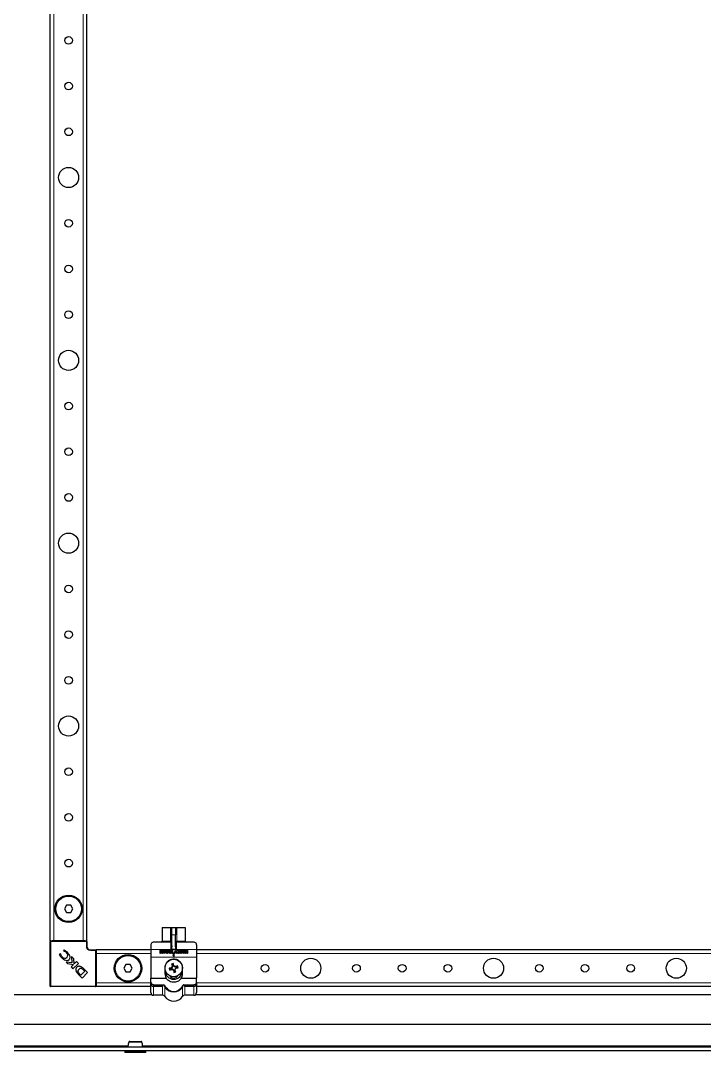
# Model space of a CAD drawing. Header units: millimetres. Extents: x -1564 to 3390, y -1920 to 1219.
# Drawn here: x -381 to -7, y -1100 to -535 of the extents above; entities that cross this region are included whole.
import ezdxf

# ---------------------------------------------------------------- set-up
doc = ezdxf.new("R2010")
doc.units = ezdxf.units.MM

msp = doc.modelspace()

# ---------------------------------------------------------------- linework, layer by layer
at = {"color": 7, "linetype": 'Continuous', "lineweight": 25}
for p, q in [((-364.94, -1038.72), (-364.94, 596.28)), ((-344.94, -1038.72), (-344.94, 596.28)), ((-356.09, -1019.22), (-357.25, -1021.22)), ((-357.25, -1021.22), (-356.09, -1023.22)), ((-353.78, -1019.22), (-356.09, -1019.22)), ((-352.63, -1021.22), (-353.78, -1019.22)), ((-353.78, -1023.22), (-352.63, -1021.22)), ((-356.09, -1023.22), (-353.78, -1023.22)), ((-303.69, -1031.42), (-303.69, -1038.92)), ((-303.69, -1031.42), (-299.16, -1031.42)), ((-299.16, -1031.42), (-298.44, -1031.42)), ((-298.44, -1031.42), (-296.44, -1031.42)), ((-298.44, -1035.42), (-298.44, -1031.42)), ((-296.44, -1031.42), (-296.44, -1035.42)), ((-296.44, -1031.42), (-295.72, -1031.42)), ((-295.72, -1031.42), (-291.19, -1031.42)), ((-291.19, -1031.42), (-291.19, -1038.92)), ((-298.44, -1041.36), (-298.44, -1035.42)), ((-296.44, -1041.35), (-296.44, -1035.42)), ((-364.64, -1038.72), (-364.94, -1038.72)), ((-364.94, -1063.42), (-364.94, -1039.02)), ((-364.64, -1038.72), (-363.99, -1038.72)), ((-362.94, -1038.72), (-363.99, -1038.72)), ((-346.94, -1038.72), (-362.94, -1038.72)), ((-357.31, -1043.72), (-357.82, -1043.97)), ((-345.89, -1038.72), (-346.94, -1038.72)), ((-345.89, -1038.72), (-345.24, -1038.72)), ((-344.94, -1038.72), (-345.24, -1038.72)), ((-344.94, -1039.02), (-344.94, -1041.72)), ((-342.94, -1043.72), (-340.24, -1043.72)), ((-309.94, -1043.72), (-339.94, -1043.72)), ((-339.94, -1043.72), (-339.94, -1044.02)), ((-309.94, -1040.92), (-309.94, -1043.42)), ((-309.94, -1043.42), (-309.94, -1047.67)), ((-298.94, -1039.42), (-308.44, -1039.42)), ((-304.85, -1045.43), (-304.85, -1043.77)), ((-304.85, -1043.77), (-304.09, -1043.77)), ((-303.24, -1043.77), (-302.18, -1043.77)), ((-303.24, -1045.54), (-303.24, -1043.77)), ((-299.98, -1044.96), (-299.98, -1043.88)), ((-299.72, -1043.88), (-299.72, -1044.96)), ((-298.97, -1044.94), (-298.97, -1043.88)), ((-298.71, -1043.88), (-298.71, -1044.94)), ((-298.42, -1045.57), (-298.42, -1043.9)), ((-298.16, -1043.9), (-298.16, -1045.3)), ((-297, -1045.39), (-296.43, -1043.86)), ((-296.1, -1043.88), (-295.51, -1045.39)), ((-286.44, -1039.42), (-295.94, -1039.42)), ((-295.17, -1043.77), (-294.05, -1043.77)), ((-293.58, -1045.43), (-293.58, -1043.9)), ((-293.32, -1043.9), (-293.32, -1045.43)), ((-291.16, -1045.43), (-291.16, -1043.87)), ((-290.89, -1043.83), (-290.08, -1045.06)), ((-290.08, -1045.06), (-290.08, -1043.88)), ((-289.82, -1043.88), (-289.82, -1045.43)), ((-284.94, -1040.92), (-284.94, -1043.42)), ((-284.94, -1043.42), (-284.94, -1047.67)), ((295.06, -1043.72), (-284.94, -1043.72)), ((-359.39, -1045.78), (-360.08, -1046.11)), ((-359.26, -1045.92), (-359.39, -1045.78)), ((-357.82, -1043.97), (-357.71, -1044.08)), ((-353.35, -1047.35), (-353.17, -1050.82)), ((-352.07, -1048.63), (-353.35, -1047.35)), ((-351.89, -1051.29), (-352.07, -1048.63)), ((-339.94, -1044.02), (-339.94, -1044.66)), ((-339.94, -1044.66), (-339.94, -1045.72)), ((-339.94, -1045.72), (-339.94, -1061.72)), ((-309.94, -1047.67), (-309.94, -1059.17)), ((-304.58, -1044.03), (-304.58, -1044.54)), ((-304.09, -1044.03), (-304.58, -1044.03)), ((-304.58, -1044.54), (-303.99, -1044.54)), ((-304.29, -1044.8), (-304.58, -1044.8)), ((-304.58, -1044.8), (-304.58, -1045.43)), ((-303.8, -1045.51), (-304.29, -1044.8)), ((-303.99, -1044.8), (-303.58, -1045.37)), ((-302.18, -1045.54), (-303.24, -1045.54)), ((-302.18, -1044.03), (-302.98, -1044.03)), ((-302.98, -1044.03), (-302.98, -1044.44)), ((-302.98, -1044.44), (-302.23, -1044.44)), ((-302.23, -1044.7), (-302.98, -1044.7)), ((-302.98, -1044.7), (-302.98, -1045.28)), ((-302.98, -1045.28), (-302.18, -1045.28)), ((-300.7, -1044.87), (-300.91, -1044.87)), ((-300.9, -1044.61), (-300.41, -1044.61)), ((-300.41, -1044.61), (-300.41, -1044.91)), ((-297.36, -1045.57), (-298.42, -1045.57)), ((-298.16, -1045.3), (-297.36, -1045.3)), ((-297.94, -1046.77), (-297.44, -1047.27)), ((-297.69, -1046.77), (-297.94, -1046.77)), ((-297.19, -1045.77), (-297.69, -1045.77)), ((-297.69, -1045.77), (-297.69, -1046.77)), ((-297.44, -1047.27), (-296.94, -1046.77)), ((-297.19, -1046.77), (-297.19, -1045.77)), ((-296.94, -1046.77), (-297.19, -1046.77)), ((-296.66, -1045.23), (-296.75, -1045.48)), ((-295.85, -1045.23), (-296.66, -1045.23)), ((-296.26, -1044.1), (-296.57, -1044.97)), ((-296.57, -1044.97), (-295.94, -1044.97)), ((-295.94, -1044.97), (-296.26, -1044.1)), ((-295.76, -1045.47), (-295.85, -1045.23)), ((-294.75, -1044.03), (-295.17, -1044.03)), ((-294.75, -1045.5), (-294.75, -1044.03)), ((-294.05, -1044.03), (-294.44, -1044.03)), ((-294.44, -1044.03), (-294.44, -1045.5)), ((-290.06, -1045.46), (-290.9, -1044.19)), ((-290.9, -1044.19), (-290.9, -1045.43)), ((-284.94, -1047.67), (-284.94, -1059.17)), ((-356.27, -1050.35), (-355.47, -1051.14)), ((-353.17, -1050.82), (-356.27, -1050.35)), ((-355.47, -1051.14), (-352.21, -1051.63)), ((-352.21, -1051.63), (-353.6, -1053.02)), ((-353.6, -1053.02), (-352.55, -1054.07)), ((-352.55, -1054.07), (-349.59, -1051.11)), ((-350.65, -1050.05), (-351.89, -1051.29)), ((-349.59, -1051.11), (-350.65, -1050.05)), ((-346.07, -1055.37), (-346.75, -1054.71)), ((-346.48, -1054.22), (-346.49, -1054.2)), ((-344.59, -1056.11), (-346.48, -1054.22)), ((-323.59, -1051.72), (-324.75, -1053.72)), ((-324.75, -1053.72), (-323.59, -1055.72)), ((-321.28, -1051.72), (-323.59, -1051.72)), ((-320.13, -1053.72), (-321.28, -1051.72)), ((-321.28, -1055.72), (-320.13, -1053.72)), ((-302.29, -1053.57), (-302.29, -1056.57)), ((-302.09, -1055.07), (-302.29, -1055.07)), ((-299.64, -1053.9), (-299.91, -1053.7)), ((-299.64, -1053.9), (-298.85, -1053.86)), ((-299.47, -1054.48), (-299.64, -1053.9)), ((-299.47, -1054.48), (-299.59, -1054.78)), ((-298.79, -1054.07), (-299.47, -1054.48)), ((-298.85, -1053.86), (-298.95, -1053.64)), ((-298.85, -1053.86), (-298.18, -1053.16)), ((-298.79, -1054.07), (-298.75, -1054.32)), ((-297.84, -1054.3), (-298.79, -1054.07)), ((-298.35, -1051.53), (-298.65, -1051.41)), ((-298.18, -1053.16), (-298.39, -1053.05)), ((-298.35, -1051.53), (-297.77, -1051.36)), ((-297.95, -1052.22), (-298.35, -1051.53)), ((-297.95, -1052.22), (-298.19, -1052.26)), ((-298.18, -1053.16), (-297.95, -1052.22)), ((-297.84, -1054.3), (-297.96, -1054.52)), ((-297.14, -1054.97), (-297.84, -1054.3)), ((-297.77, -1051.36), (-297.58, -1051.1)), ((-297.77, -1051.36), (-297.74, -1052.16)), ((-297.74, -1052.16), (-297.51, -1052.06)), ((-297.74, -1052.16), (-297.04, -1052.83)), ((-297.14, -1054.97), (-297.37, -1055.07)), ((-297.11, -1055.77), (-297.14, -1054.97)), ((-297.04, -1052.83), (-296.92, -1052.62)), ((-297.04, -1052.83), (-296.09, -1053.06)), ((-296.7, -1053.97), (-296.93, -1054.91)), ((-296.93, -1054.91), (-296.69, -1054.88)), ((-296.93, -1054.91), (-296.53, -1055.6)), ((-296.03, -1053.27), (-296.7, -1053.97)), ((-296.7, -1053.97), (-296.49, -1054.09)), ((-296.09, -1053.06), (-296.13, -1052.82)), ((-296.09, -1053.06), (-295.4, -1052.66)), ((-295.23, -1053.24), (-296.03, -1053.27)), ((-296.03, -1053.27), (-295.93, -1053.49)), ((-295.4, -1052.66), (-295.28, -1052.36)), ((-295.4, -1052.66), (-295.23, -1053.24)), ((-295.23, -1053.24), (-294.97, -1053.43)), ((-292.59, -1055.07), (-292.79, -1055.07)), ((-292.59, -1056.57), (-292.59, -1053.57)), ((-349.54, -1057.08), (-347.55, -1059.07)), ((-348.99, -1056.83), (-348.25, -1057.55)), ((-348.25, -1057.55), (-346.07, -1055.37)), ((-347.55, -1059.07), (-344.59, -1056.11)), ((-323.59, -1055.72), (-321.28, -1055.72)), ((-309.94, -1061.31), (-309.94, -1059.17)), ((-309.94, -1059.17), (-301.53, -1059.17)), ((-297.11, -1055.77), (-297.3, -1056.04)), ((-296.53, -1055.6), (-297.11, -1055.77)), ((-296.53, -1055.6), (-296.23, -1055.72)), ((-293.35, -1059.17), (-284.94, -1059.17)), ((-284.94, -1061.31), (-284.94, -1059.17)), ((-340.24, -1063.72), (-364.64, -1063.72)), ((-339.94, -1061.72), (-339.94, -1062.77)), ((-339.94, -1062.77), (-339.94, -1063.42)), ((-339.94, -1063.42), (-339.94, -1063.72)), ((-309.94, -1063.72), (-339.94, -1063.72)), ((-309.94, -1062.22), (-309.94, -1061.31)), ((-309.94, -1067.02), (-309.94, -1062.22)), ((-308.44, -1062.7), (-302.92, -1062.7)), ((-308.44, -1063.6), (-303.53, -1063.6)), ((-291.96, -1062.7), (-286.44, -1062.7)), ((-291.35, -1063.6), (-286.44, -1063.6)), ((-284.94, -1061.31), (-284.94, -1062.22)), ((-284.94, -1062.22), (-284.94, -1067.02)), ((295.06, -1063.72), (-284.94, -1063.72)), ((-309.34, -1068.22), (-409.69, -1068.22)), ((-303.53, -1068.52), (-308.44, -1068.52)), ((-286.44, -1068.52), (-291.35, -1068.52)), ((320.56, -1068.22), (-285.54, -1068.22)), ((-412.44, -1084.22), (320.56, -1084.22)), ((-418.14, -1096.72), (372.26, -1096.72)), ((-418.14, -1098.72), (372.26, -1098.72)), ((-324.19, -1098.72), (-324.19, -1099.47)), ((-321.45, -1099.72), (-323.94, -1099.72)), ((-312.94, -1099.72), (-321.45, -1099.72)), ((-312.69, -1099.47), (-312.69, -1098.72))]:
    msp.add_line(p, q, dxfattribs=at)
at = {"color": 8, "linetype": 'Continuous', "lineweight": 18}
for p, q in [((-362.94, -1038.72), (-362.94, 596.28)), ((-346.94, -1038.72), (-346.94, 596.28)), ((-299.16, -1038.92), (-299.16, -1031.42)), ((-295.72, -1031.42), (-295.72, -1038.92)), ((-296.44, -1035.42), (-298.44, -1035.42)), ((-364.94, -1039.02), (-364.64, -1039.02)), ((-364.64, -1038.72), (-364.64, -1039.02)), ((-364.64, -1039.02), (-364.64, -1063.42)), ((-345.24, -1039.02), (-364.64, -1039.02)), ((-345.24, -1038.72), (-345.24, -1039.02)), ((-345.24, -1041.72), (-345.24, -1039.02)), ((-345.24, -1039.02), (-344.94, -1039.02)), ((-344.94, -1041.72), (-345.24, -1041.72)), ((-342.94, -1043.72), (-342.94, -1044.02)), ((-340.24, -1043.72), (-340.24, -1044.02)), ((-298.94, -1043.42), (-309.94, -1043.42)), ((-303.69, -1038.92), (-299.16, -1038.92)), ((-299.16, -1038.92), (-298.44, -1038.92)), ((-298.94, -1043.42), (-298.94, -1039.42)), ((-298.44, -1043.42), (-298.44, -1041.36)), ((-284.94, -1043.42), (-298.44, -1043.42)), ((-296.44, -1038.92), (-295.72, -1038.92)), ((-295.94, -1039.42), (-295.94, -1043.35)), ((-295.72, -1038.92), (-291.19, -1038.92)), ((-340.24, -1044.02), (-342.94, -1044.02)), ((-340.24, -1063.42), (-340.24, -1044.02)), ((-340.24, -1044.02), (-339.94, -1044.02)), ((-309.94, -1045.72), (-339.94, -1045.72)), ((-284.94, -1047.67), (-309.94, -1047.67)), ((295.06, -1045.72), (-284.94, -1045.72)), ((-364.64, -1063.42), (-364.94, -1063.42)), ((-364.64, -1063.42), (-340.24, -1063.42)), ((-364.64, -1063.42), (-364.64, -1063.72)), ((-340.24, -1063.42), (-340.24, -1063.72)), ((-340.24, -1063.42), (-339.94, -1063.42)), ((-309.94, -1061.72), (-339.94, -1061.72)), ((-308.44, -1062.7), (-308.44, -1063.6)), ((-308.44, -1063.6), (-308.44, -1068.52)), ((-303.53, -1068.52), (-303.53, -1063.6)), ((-302.29, -1064.2), (-302.29, -1069.17)), ((-292.58, -1069.17), (-292.58, -1064.2)), ((-291.35, -1063.6), (-291.35, -1068.52)), ((-286.44, -1063.6), (-286.44, -1062.7)), ((-286.44, -1068.52), (-286.44, -1063.6)), ((295.06, -1061.72), (-284.94, -1061.72)), ((-322.41, -1096.12), (-417.84, -1096.12)), ((-324.19, -1099.47), (-321.58, -1099.47)), ((-321.58, -1099.47), (-312.69, -1099.47)), ((268.59, -1096.12), (-314.47, -1096.12))]:
    msp.add_line(p, q, dxfattribs=at)
at = {"color": 8, "linetype": 'Continuous', "lineweight": 18, "flags": 128}
for points in [[(-299.16, -1038.92), (-299.17, -1039.01), (-299.17, -1039.11), (-299.19, -1039.2), (-299.2, -1039.27), (-299.22, -1039.33), (-299.25, -1039.38), (-299.27, -1039.41), (-299.3, -1039.42)], [(-295.58, -1039.42), (-295.6, -1039.41), (-295.63, -1039.38), (-295.65, -1039.33), (-295.67, -1039.27), (-295.69, -1039.2), (-295.7, -1039.11), (-295.71, -1039.01), (-295.72, -1038.92)]]:
    msp.add_lwpolyline(points, dxfattribs=at)
at = {"color": 7, "linetype": 'Continuous', "lineweight": 25}
for centre, radius in [((-354.94, -546.22), 2.1), ((-354.94, -571.22), 2.1), ((-354.94, -596.22), 2.1), ((-354.94, -621.22), 5.5), ((-354.94, -646.22), 2.1), ((-354.94, -671.22), 2.1), ((-354.94, -696.22), 2.1), ((-354.94, -721.22), 5.5), ((-354.94, -746.22), 2.1), ((-354.94, -771.22), 2.1), ((-354.94, -796.22), 2.1), ((-354.94, -821.22), 5.5), ((-354.94, -846.22), 2.1), ((-354.94, -871.22), 2.1), ((-354.94, -896.22), 2.1), ((-354.94, -921.22), 5.5), ((-354.94, -946.22), 2.1), ((-354.94, -971.22), 2.1), ((-354.94, -996.22), 2.1), ((-354.94, -1021.22), 7.5), ((-354.94, -1021.22), 7), ((-322.44, -1053.72), 7.5), ((-322.44, -1053.72), 7), ((-297.44, -1053.57), 4.75), ((-222.44, -1053.72), 5.5), ((-122.44, -1053.72), 5.5), ((-22.44, -1053.72), 5.5), ((-272.44, -1053.72), 2.1), ((-247.44, -1053.72), 2.1), ((-197.44, -1053.72), 2.1), ((-172.44, -1053.72), 2.1), ((-147.44, -1053.72), 2.1), ((-97.44, -1053.72), 2.1), ((-72.44, -1053.72), 2.1), ((-47.44, -1053.72), 2.1)]:
    msp.add_circle(centre, radius, dxfattribs=at)
for centre, radius, start, end in [((-364.64, -1039.02), 0.3, 90, 180), ((-345.24, -1039.02), 0.3, 0, 90), ((-342.94, -1041.72), 2, 180, 270), ((-340.24, -1044.02), 0.3, 0, 90), ((-304.19, -1038.92), 0.5, 270, 0), ((-298.94, -1038.92), 0.5, 270, 0), ((-295.94, -1038.92), 0.5, 180, 270), ((-290.69, -1038.92), 0.5, 180, 270), ((-356.94, -1046.21), 1.97, 218.454, 305.887), ((-357.34, -1046.64), 1.94, 323.3097, 52.3464), ((-346.33, -1053.42), 4.87, 200.3445, 228.7777), ((-297.44, -1055.07), 4.65, 180, 0), ((-294.88, -1122.57), 69.05, 93.3769, 94.1768), ((-227.87, -1033.27), 74.88, 195.834, 196.6907), ((-332.38, -994.01), 69.05, 298.3479, 299.1477), ((-243.57, -1105.12), 75.61, 136.4711, 137.0889), ((-279.74, -981.14), 75.61, 255.4358, 256.0536), ((-277.15, -1123.13), 74.88, 105.834, 106.6907), ((-237.89, -1018.63), 69.05, 208.3479, 209.1477), ((-225.01, -1071.27), 75.61, 165.4358, 166.0536), ((-245.89, -999.7), 75.61, 226.4711, 227.0889), ((-366.44, -1056.13), 69.05, 3.3769, 4.1768), ((-348.99, -1107.44), 75.61, 46.4711, 47.0889), ((-228.44, -1051.01), 69.05, 183.3769, 184.1768), ((-315.14, -1126), 75.61, 75.4358, 76.0536), ((-369.87, -1035.86), 75.61, 345.4358, 346.0536), ((-356.99, -1088.51), 69.05, 28.3479, 29.1477), ((-351.31, -1002.01), 75.61, 316.4711, 317.0889), ((-262.5, -1113.12), 69.05, 118.3479, 119.1477), ((-300, -984.57), 69.05, 273.3769, 274.1768), ((-367.01, -1073.86), 74.88, 15.834, 16.6907), ((-344.52, -1052.64), 6.12, 216.9888, 223.0744), ((-297.44, -1056.57), 2.5, 209.1764, 330.8236), ((-317.73, -984), 74.88, 285.834, 286.6907), ((-364.64, -1063.42), 0.3, 180, 270), ((-340.24, -1063.42), 0.3, 270, 0), ((-308.44, -1067.02), 1.5, 180, 270), ((-303.53, -1070.02), 1.5, 34.5604, 90), ((-297.44, -1065.82), 5.89, 214.5604, 325.4396), ((-291.35, -1070.02), 1.5, 90, 145.4396), ((-286.44, -1067.02), 1.5, 270, 0), ((-321.55, -1094.22), 0.5, 89.9637, 164.834), ((-315.33, -1094.22), 0.5, 15.2465, 90.046), ((-323.94, -1099.47), 0.25, 180, 270), ((-312.94, -1099.47), 0.25, 270, 0)]:
    msp.add_arc(centre, radius, start, end, dxfattribs=at)
at = {"color": 8, "linetype": 'Continuous', "lineweight": 18}
msp.add_arc((-342.94, -1041.72), 2.3, 180, 270, dxfattribs=at)
at = {"color": 7, "linetype": 'Continuous', "lineweight": 25}
msp.add_ellipse((15130.74, -1043.42), major_axis=(15429.18, 0), ratio=0.000259, start_param=3.123591, end_param=3.141593, dxfattribs=at)
for points, knots in [([(-355.8, -1044.82), (-356.07, -1044.58), (-356.53, -1044.15), (-357.08, -1043.85), (-357.31, -1043.72)], [0, 0, 0, 0, 0.577653, 1, 1, 1, 1]), ([(-308.44, -1039.42), (-308.44, -1039.42), (-308.51, -1039.42), (-308.86, -1039.44), (-309.39, -1039.68), (-309.86, -1040.26), (-309.92, -1040.73), (-309.94, -1040.92)], [0, 0, 0, 0, 0.003231, 0.101221, 0.514725, 0.80586, 1, 1, 1, 1]), ([(-304.09, -1043.77), (-304.01, -1043.78), (-303.88, -1043.79), (-303.77, -1043.87), (-303.72, -1043.91)], [0, 0, 0, 0, 0.559747, 1, 1, 1, 1]), ([(-303.72, -1043.91), (-303.66, -1043.97), (-303.57, -1044.08), (-303.56, -1044.23), (-303.55, -1044.29)], [0, 0, 0, 0, 0.5589475, 1, 1, 1, 1]), ([(-302.18, -1043.77), (-302.16, -1043.77), (-302.11, -1043.77), (-302.06, -1043.8), (-302.03, -1043.85), (-302.03, -1043.88), (-302.02, -1043.9)], [0, 0, 0, 0, 0.2808719, 0.5597012, 0.7793822, 1, 1, 1, 1]), ([(-302.02, -1043.9), (-302.03, -1043.92), (-302.03, -1043.97), (-302.09, -1044.03), (-302.14, -1044.03), (-302.18, -1044.03)], [0, 0, 0, 0, 0.281053, 0.559663, 1, 1, 1, 1]), ([(-301.48, -1044), (-301.41, -1043.92), (-301.27, -1043.77), (-301.08, -1043.75), (-300.99, -1043.75)], [0, 0, 0, 0, 0.559217, 1, 1, 1, 1]), ([(-300.99, -1043.75), (-300.93, -1043.75), (-300.8, -1043.75), (-300.69, -1043.81), (-300.65, -1043.84)], [0, 0, 0, 0, 0.560514, 1, 1, 1, 1]), ([(-300.65, -1043.84), (-300.61, -1043.87), (-300.54, -1043.92), (-300.5, -1043.99), (-300.48, -1044.02)], [0, 0, 0, 0, 0.559542, 1, 1, 1, 1]), ([(-299.98, -1043.88), (-299.98, -1043.86), (-299.98, -1043.82), (-299.95, -1043.77), (-299.91, -1043.75), (-299.88, -1043.75), (-299.86, -1043.75)], [0, 0, 0, 0, 0.280849, 0.55949, 0.779158, 1, 1, 1, 1]), ([(-299.86, -1043.75), (-299.84, -1043.75), (-299.8, -1043.75), (-299.74, -1043.78), (-299.72, -1043.83), (-299.72, -1043.86), (-299.72, -1043.88)], [0, 0, 0, 0, 0.28091, 0.559174, 0.779166, 1, 1, 1, 1]), ([(-298.97, -1043.88), (-298.97, -1043.86), (-298.97, -1043.82), (-298.94, -1043.77), (-298.9, -1043.75), (-298.87, -1043.75), (-298.85, -1043.75)], [0, 0, 0, 0, 0.2809, 0.559498, 0.779148, 1, 1, 1, 1]), ([(-298.44, -1041.36), (-298.48, -1041.69), (-298.56, -1042.4), (-298.81, -1043.06), (-298.94, -1043.41), (-298.94, -1043.42)], [0, 0, 0, 0, 0.475461, 0.994056, 1, 1, 1, 1]), ([(-298.85, -1043.75), (-298.83, -1043.75), (-298.79, -1043.75), (-298.74, -1043.78), (-298.71, -1043.83), (-298.71, -1043.86), (-298.71, -1043.88)], [0, 0, 0, 0, 0.2808885, 0.5590229, 0.7791551, 1, 1, 1, 1]), ([(-298.42, -1043.9), (-298.42, -1043.88), (-298.42, -1043.85), (-298.39, -1043.8), (-298.35, -1043.77), (-298.32, -1043.77), (-298.3, -1043.77)], [0, 0, 0, 0, 0.2809124, 0.5594047, 0.7791083, 1, 1, 1, 1]), ([(-298.3, -1043.77), (-298.28, -1043.77), (-298.24, -1043.77), (-298.19, -1043.8), (-298.16, -1043.85), (-298.16, -1043.89), (-298.16, -1043.9)], [0, 0, 0, 0, 0.280813, 0.559099, 0.77917, 1, 1, 1, 1]), ([(-295.94, -1043.35), (-295.94, -1043.35), (-295.94, -1043.34), (-295.95, -1043.34), (-295.96, -1043.32), (-296, -1043.24), (-296.12, -1042.91), (-296.34, -1042.28), (-296.4, -1041.68), (-296.44, -1041.35)], [0, 0, 0, 0, 0.00167, 0.003889, 0.009531, 0.034361, 0.132751, 0.526214, 1, 1, 1, 1]), ([(-296.43, -1043.86), (-296.42, -1043.84), (-296.4, -1043.8), (-296.36, -1043.75), (-296.31, -1043.75), (-296.28, -1043.75)], [0, 0, 0, 0, 0.281465, 0.561772, 1, 1, 1, 1]), ([(-296.28, -1043.75), (-296.26, -1043.75), (-296.21, -1043.75), (-296.14, -1043.79), (-296.12, -1043.84), (-296.1, -1043.88)], [0, 0, 0, 0, 0.281226, 0.561522, 1, 1, 1, 1]), ([(-295.31, -1043.9), (-295.3, -1043.88), (-295.3, -1043.84), (-295.27, -1043.79), (-295.22, -1043.77), (-295.19, -1043.77), (-295.17, -1043.77)], [0, 0, 0, 0, 0.280713, 0.558701, 0.779045, 1, 1, 1, 1]), ([(-295.17, -1044.03), (-295.19, -1044.03), (-295.23, -1044.03), (-295.28, -1044), (-295.3, -1043.95), (-295.31, -1043.92), (-295.31, -1043.9)], [0, 0, 0, 0, 0.2807603, 0.5588212, 0.7789154, 1, 1, 1, 1]), ([(-294.05, -1043.77), (-294.03, -1043.77), (-293.99, -1043.77), (-293.93, -1043.8), (-293.9, -1043.85), (-293.89, -1043.88), (-293.89, -1043.9)], [0, 0, 0, 0, 0.280951, 0.559967, 0.779431, 1, 1, 1, 1]), ([(-293.89, -1043.9), (-293.89, -1043.92), (-293.9, -1043.97), (-293.96, -1044.03), (-294.01, -1044.03), (-294.05, -1044.03)], [0, 0, 0, 0, 0.281019, 0.559679, 1, 1, 1, 1]), ([(-293.58, -1043.9), (-293.58, -1043.88), (-293.58, -1043.84), (-293.55, -1043.79), (-293.5, -1043.77), (-293.48, -1043.77), (-293.46, -1043.77)], [0, 0, 0, 0, 0.280828, 0.559417, 0.779393, 1, 1, 1, 1]), ([(-293.46, -1043.77), (-293.44, -1043.77), (-293.4, -1043.77), (-293.34, -1043.8), (-293.32, -1043.85), (-293.32, -1043.88), (-293.32, -1043.9)], [0, 0, 0, 0, 0.280765, 0.559178, 0.779175, 1, 1, 1, 1]), ([(-292.69, -1044.04), (-292.62, -1043.95), (-292.5, -1043.79), (-292.3, -1043.76), (-292.21, -1043.75)], [0, 0, 0, 0, 0.560137, 1, 1, 1, 1]), ([(-292.21, -1043.75), (-292.15, -1043.75), (-292.03, -1043.76), (-291.84, -1043.85), (-291.74, -1043.97), (-291.68, -1044.04)], [0, 0, 0, 0, 0.280496, 0.560765, 1, 1, 1, 1]), ([(-291.16, -1043.87), (-291.16, -1043.85), (-291.16, -1043.82), (-291.13, -1043.77), (-291.08, -1043.75), (-291.06, -1043.75), (-291.04, -1043.75)], [0, 0, 0, 0, 0.280941, 0.559114, 0.779089, 1, 1, 1, 1]), ([(-291.04, -1043.75), (-291.02, -1043.75), (-290.99, -1043.75), (-290.93, -1043.77), (-290.91, -1043.81), (-290.89, -1043.83)], [0, 0, 0, 0, 0.280638, 0.560877, 1, 1, 1, 1]), ([(-290.08, -1043.88), (-290.08, -1043.86), (-290.08, -1043.82), (-290.05, -1043.77), (-290.01, -1043.75), (-289.98, -1043.75), (-289.96, -1043.75)], [0, 0, 0, 0, 0.280888, 0.559482, 0.77927, 1, 1, 1, 1]), ([(-289.96, -1043.75), (-289.94, -1043.75), (-289.9, -1043.75), (-289.84, -1043.78), (-289.82, -1043.83), (-289.82, -1043.86), (-289.82, -1043.88)], [0, 0, 0, 0, 0.2808356, 0.55925, 0.7791823, 1, 1, 1, 1]), ([(-284.94, -1040.92), (-284.96, -1040.73), (-285.02, -1040.26), (-285.49, -1039.68), (-286.02, -1039.44), (-286.37, -1039.42), (-286.44, -1039.42), (-286.44, -1039.42)], [0, 0, 0, 0, 0.19414, 0.485275, 0.898779, 0.996769, 1, 1, 1, 1]), ([(-360.08, -1046.11), (-359.9, -1046.45), (-359.56, -1047.08), (-359.07, -1047.61), (-358.85, -1047.85)], [0, 0, 0, 0, 0.5368, 1, 1, 1, 1]), ([(-358.49, -1047.43), (-358.7, -1047.17), (-359.08, -1046.72), (-359.2, -1046.16), (-359.26, -1045.92)], [0, 0, 0, 0, 0.579608, 1, 1, 1, 1]), ([(-358.85, -1047.85), (-358.47, -1048.18), (-357.78, -1048.79), (-356.61, -1049.34), (-355.67, -1049.48), (-355.02, -1049.33), (-354.79, -1049.14), (-354.68, -1049.05)], [0, 0, 0, 0, 0.315674, 0.58952, 0.813199, 0.909026, 1, 1, 1, 1]), ([(-357.71, -1044.08), (-357.4, -1044.22), (-356.83, -1044.48), (-356.37, -1044.91), (-356.16, -1045.11)], [0, 0, 0, 0, 0.5476433, 1, 1, 1, 1]), ([(-354.68, -1049.05), (-354.54, -1048.89), (-354.26, -1048.55), (-354.09, -1047.86), (-354.22, -1046.98), (-354.79, -1045.91), (-355.43, -1045.22), (-355.8, -1044.82)], [0, 0, 0, 0, 0.1305321, 0.2660311, 0.4239974, 0.666819, 1, 1, 1, 1]), ([(-304.73, -1045.57), (-304.75, -1045.57), (-304.78, -1045.56), (-304.83, -1045.53), (-304.84, -1045.48), (-304.85, -1045.45), (-304.85, -1045.43)], [0, 0, 0, 0, 0.280437, 0.558281, 0.778899, 1, 1, 1, 1]), ([(-304.58, -1045.43), (-304.58, -1045.45), (-304.59, -1045.5), (-304.62, -1045.55), (-304.68, -1045.56), (-304.71, -1045.57), (-304.73, -1045.57)], [0, 0, 0, 0, 0.280498, 0.558325, 0.778868, 1, 1, 1, 1]), ([(-303.9, -1044.1), (-303.93, -1044.08), (-303.99, -1044.04), (-304.06, -1044.03), (-304.09, -1044.03)], [0, 0, 0, 0, 0.5591356, 1, 1, 1, 1]), ([(-303.99, -1044.54), (-303.97, -1044.53), (-303.93, -1044.53), (-303.9, -1044.5), (-303.89, -1044.49)], [0, 0, 0, 0, 0.558174, 1, 1, 1, 1]), ([(-303.75, -1044.71), (-303.79, -1044.74), (-303.86, -1044.78), (-303.95, -1044.8), (-303.99, -1044.8)], [0, 0, 0, 0, 0.56031, 1, 1, 1, 1]), ([(-303.82, -1044.29), (-303.82, -1044.25), (-303.83, -1044.18), (-303.88, -1044.12), (-303.9, -1044.1)], [0, 0, 0, 0, 0.5596918, 1, 1, 1, 1]), ([(-303.89, -1044.49), (-303.88, -1044.48), (-303.85, -1044.45), (-303.82, -1044.38), (-303.82, -1044.33), (-303.82, -1044.29)], [0, 0, 0, 0, 0.279917, 0.56006, 1, 1, 1, 1]), ([(-303.7, -1045.57), (-303.71, -1045.57), (-303.74, -1045.57), (-303.77, -1045.55), (-303.79, -1045.52), (-303.8, -1045.51)], [0, 0, 0, 0, 0.28022, 0.561305, 1, 1, 1, 1]), ([(-303.55, -1044.29), (-303.56, -1044.39), (-303.58, -1044.55), (-303.7, -1044.66), (-303.75, -1044.71)], [0, 0, 0, 0, 0.559457, 1, 1, 1, 1]), ([(-303.55, -1045.44), (-303.56, -1045.46), (-303.56, -1045.5), (-303.61, -1045.54), (-303.65, -1045.56), (-303.69, -1045.57), (-303.7, -1045.57)], [0, 0, 0, 0, 0.278138, 0.558544, 0.779161, 1, 1, 1, 1]), ([(-303.58, -1045.37), (-303.57, -1045.38), (-303.56, -1045.4), (-303.55, -1045.43), (-303.55, -1045.44)], [0, 0, 0, 0, 0.5610793, 1, 1, 1, 1]), ([(-292.59, -1053.57), (-292.63, -1053.06), (-292.72, -1052.05), (-293.5, -1050.59), (-294.68, -1049.47), (-296.15, -1048.8), (-297.77, -1048.64), (-299.37, -1049.02), (-300.75, -1049.9), (-301.73, -1051.14), (-302.22, -1052.44), (-302.27, -1053.23), (-302.29, -1053.57)], [0, 0, 0, 0, 0.108524, 0.217459, 0.318088, 0.417791, 0.519828, 0.622975, 0.725929, 0.827131, 0.926323, 1, 1, 1, 1]), ([(-302.23, -1044.44), (-302.21, -1044.44), (-302.16, -1044.44), (-302.11, -1044.47), (-302.08, -1044.52), (-302.08, -1044.56), (-302.08, -1044.57)], [0, 0, 0, 0, 0.280945, 0.559897, 0.779525, 1, 1, 1, 1]), ([(-302.08, -1044.57), (-302.08, -1044.59), (-302.08, -1044.64), (-302.14, -1044.7), (-302.19, -1044.7), (-302.23, -1044.7)], [0, 0, 0, 0, 0.2810994, 0.5597683, 1, 1, 1, 1]), ([(-302.18, -1045.28), (-302.16, -1045.28), (-302.11, -1045.28), (-302.06, -1045.31), (-302.03, -1045.36), (-302.03, -1045.39), (-302.02, -1045.41)], [0, 0, 0, 0, 0.280912, 0.559714, 0.779499, 1, 1, 1, 1]), ([(-302.02, -1045.41), (-302.03, -1045.43), (-302.03, -1045.48), (-302.09, -1045.54), (-302.14, -1045.54), (-302.18, -1045.54)], [0, 0, 0, 0, 0.2812138, 0.5599009, 1, 1, 1, 1]), ([(-301.68, -1044.67), (-301.68, -1044.53), (-301.66, -1044.29), (-301.54, -1044.09), (-301.48, -1044)], [0, 0, 0, 0, 0.56034, 1, 1, 1, 1]), ([(-301.49, -1045.28), (-301.55, -1045.17), (-301.66, -1044.98), (-301.68, -1044.77), (-301.68, -1044.67)], [0, 0, 0, 0, 0.559347, 1, 1, 1, 1]), ([(-300.96, -1045.57), (-301.02, -1045.56), (-301.14, -1045.55), (-301.33, -1045.46), (-301.43, -1045.35), (-301.49, -1045.28)], [0, 0, 0, 0, 0.280314, 0.560507, 1, 1, 1, 1]), ([(-301, -1044.01), (-301.04, -1044.01), (-301.11, -1044.02), (-301.24, -1044.09), (-301.39, -1044.3), (-301.41, -1044.52), (-301.42, -1044.67)], [0, 0, 0, 0, 0.125332, 0.250695, 0.500738, 1, 1, 1, 1]), ([(-301.42, -1044.67), (-301.41, -1044.76), (-301.4, -1044.91), (-301.33, -1045.04), (-301.3, -1045.1)], [0, 0, 0, 0, 0.55998, 1, 1, 1, 1]), ([(-301.3, -1045.1), (-301.25, -1045.16), (-301.17, -1045.27), (-301.03, -1045.29), (-300.97, -1045.3)], [0, 0, 0, 0, 0.560858, 1, 1, 1, 1]), ([(-301.03, -1044.74), (-301.03, -1044.72), (-301.03, -1044.68), (-301, -1044.63), (-300.95, -1044.61), (-300.92, -1044.61), (-300.9, -1044.61)], [0, 0, 0, 0, 0.280637, 0.55889, 0.779144, 1, 1, 1, 1]), ([(-300.91, -1044.87), (-300.93, -1044.87), (-300.97, -1044.87), (-301.01, -1044.83), (-301.03, -1044.79), (-301.03, -1044.76), (-301.03, -1044.74)], [0, 0, 0, 0, 0.280664, 0.558735, 0.779002, 1, 1, 1, 1]), ([(-300.81, -1044.06), (-300.85, -1044.04), (-300.91, -1044.01), (-300.97, -1044.01), (-301, -1044.01)], [0, 0, 0, 0, 0.558634, 1, 1, 1, 1]), ([(-300.97, -1045.3), (-300.94, -1045.3), (-300.89, -1045.3), (-300.79, -1045.25), (-300.76, -1045.18), (-300.74, -1045.14)], [0, 0, 0, 0, 0.281265, 0.561609, 1, 1, 1, 1]), ([(-300.62, -1045.44), (-300.68, -1045.48), (-300.78, -1045.56), (-300.91, -1045.56), (-300.96, -1045.57)], [0, 0, 0, 0, 0.558998, 1, 1, 1, 1]), ([(-300.71, -1044.17), (-300.73, -1044.15), (-300.76, -1044.1), (-300.8, -1044.07), (-300.81, -1044.06)], [0, 0, 0, 0, 0.560467, 1, 1, 1, 1]), ([(-300.74, -1045.14), (-300.72, -1045.09), (-300.7, -1045), (-300.7, -1044.91), (-300.7, -1044.87)], [0, 0, 0, 0, 0.559597, 1, 1, 1, 1]), ([(-300.6, -1044.23), (-300.63, -1044.23), (-300.67, -1044.22), (-300.7, -1044.19), (-300.71, -1044.17)], [0, 0, 0, 0, 0.558039, 1, 1, 1, 1]), ([(-300.41, -1044.91), (-300.42, -1045.02), (-300.43, -1045.22), (-300.56, -1045.37), (-300.62, -1045.44)], [0, 0, 0, 0, 0.560493, 1, 1, 1, 1]), ([(-300.45, -1044.11), (-300.45, -1044.13), (-300.46, -1044.17), (-300.5, -1044.21), (-300.55, -1044.23), (-300.58, -1044.23), (-300.6, -1044.23)], [0, 0, 0, 0, 0.277709, 0.558209, 0.77892, 1, 1, 1, 1]), ([(-300.48, -1044.02), (-300.47, -1044.04), (-300.45, -1044.06), (-300.45, -1044.09), (-300.45, -1044.11)], [0, 0, 0, 0, 0.560691, 1, 1, 1, 1]), ([(-299.76, -1045.43), (-299.84, -1045.36), (-299.96, -1045.22), (-299.97, -1045.04), (-299.98, -1044.96)], [0, 0, 0, 0, 0.558332, 1, 1, 1, 1]), ([(-299.32, -1045.57), (-299.41, -1045.56), (-299.57, -1045.56), (-299.71, -1045.47), (-299.76, -1045.43)], [0, 0, 0, 0, 0.55925, 1, 1, 1, 1]), ([(-299.72, -1044.96), (-299.71, -1045.02), (-299.7, -1045.12), (-299.63, -1045.19), (-299.6, -1045.23)], [0, 0, 0, 0, 0.560313, 1, 1, 1, 1]), ([(-299.6, -1045.23), (-299.55, -1045.25), (-299.48, -1045.3), (-299.38, -1045.3), (-299.34, -1045.3)], [0, 0, 0, 0, 0.559441, 1, 1, 1, 1]), ([(-299.34, -1045.3), (-299.29, -1045.3), (-299.18, -1045.29), (-299.04, -1045.2), (-298.98, -1045.07), (-298.98, -1044.98), (-298.97, -1044.94)], [0, 0, 0, 0, 0.280935, 0.559487, 0.779245, 1, 1, 1, 1]), ([(-298.71, -1044.94), (-298.72, -1045.04), (-298.73, -1045.22), (-298.89, -1045.44), (-299.11, -1045.54), (-299.25, -1045.56), (-299.32, -1045.57)], [0, 0, 0, 0, 0.280416, 0.558636, 0.778958, 1, 1, 1, 1]), ([(-297.36, -1045.3), (-297.34, -1045.3), (-297.3, -1045.31), (-297.24, -1045.33), (-297.21, -1045.38), (-297.21, -1045.42), (-297.21, -1045.43)], [0, 0, 0, 0, 0.2808549, 0.5597179, 0.7795181, 1, 1, 1, 1]), ([(-297.21, -1045.43), (-297.21, -1045.46), (-297.21, -1045.5), (-297.27, -1045.56), (-297.32, -1045.57), (-297.36, -1045.57)], [0, 0, 0, 0, 0.281266, 0.560078, 1, 1, 1, 1]), ([(-297.01, -1045.44), (-297.01, -1045.43), (-297.01, -1045.42), (-297, -1045.4), (-297, -1045.39)], [0, 0, 0, 0, 0.559504, 1, 1, 1, 1]), ([(-296.88, -1045.57), (-296.9, -1045.57), (-296.94, -1045.56), (-296.98, -1045.53), (-297, -1045.49), (-297.01, -1045.46), (-297.01, -1045.44)], [0, 0, 0, 0, 0.279579, 0.559194, 0.779582, 1, 1, 1, 1]), ([(-296.75, -1045.48), (-296.76, -1045.49), (-296.77, -1045.52), (-296.82, -1045.56), (-296.86, -1045.57), (-296.88, -1045.57)], [0, 0, 0, 0, 0.2807697, 0.5608069, 1, 1, 1, 1]), ([(-295.64, -1045.57), (-295.66, -1045.57), (-295.69, -1045.56), (-295.73, -1045.53), (-295.75, -1045.5), (-295.76, -1045.47)], [0, 0, 0, 0, 0.280695, 0.560335, 1, 1, 1, 1]), ([(-295.5, -1045.44), (-295.5, -1045.46), (-295.51, -1045.5), (-295.55, -1045.54), (-295.6, -1045.56), (-295.63, -1045.57), (-295.64, -1045.57)], [0, 0, 0, 0, 0.278517, 0.558613, 0.779333, 1, 1, 1, 1]), ([(-295.51, -1045.39), (-295.51, -1045.4), (-295.5, -1045.42), (-295.5, -1045.44), (-295.5, -1045.44)], [0, 0, 0, 0, 0.560081, 1, 1, 1, 1]), ([(-294.61, -1045.64), (-294.63, -1045.64), (-294.67, -1045.64), (-294.73, -1045.6), (-294.75, -1045.55), (-294.75, -1045.52), (-294.75, -1045.5)], [0, 0, 0, 0, 0.280822, 0.559059, 0.779094, 1, 1, 1, 1]), ([(-294.44, -1045.5), (-294.44, -1045.52), (-294.45, -1045.57), (-294.51, -1045.63), (-294.57, -1045.64), (-294.61, -1045.64)], [0, 0, 0, 0, 0.280801, 0.559621, 1, 1, 1, 1]), ([(-293.46, -1045.57), (-293.48, -1045.57), (-293.52, -1045.56), (-293.56, -1045.53), (-293.58, -1045.48), (-293.58, -1045.45), (-293.58, -1045.43)], [0, 0, 0, 0, 0.2804367, 0.5582807, 0.7788987, 1, 1, 1, 1]), ([(-293.32, -1045.43), (-293.32, -1045.45), (-293.32, -1045.5), (-293.36, -1045.55), (-293.41, -1045.57), (-293.44, -1045.57), (-293.46, -1045.57)], [0, 0, 0, 0, 0.2805181, 0.5582997, 0.7787354, 1, 1, 1, 1]), ([(-292.86, -1044.67), (-292.85, -1044.54), (-292.84, -1044.32), (-292.74, -1044.12), (-292.69, -1044.04)], [0, 0, 0, 0, 0.5599138, 1, 1, 1, 1]), ([(-292.68, -1045.28), (-292.74, -1045.18), (-292.85, -1044.98), (-292.86, -1044.76), (-292.86, -1044.67)], [0, 0, 0, 0, 0.559149, 1, 1, 1, 1]), ([(-292.18, -1045.57), (-292.24, -1045.56), (-292.35, -1045.55), (-292.53, -1045.47), (-292.63, -1045.35), (-292.68, -1045.28)], [0, 0, 0, 0, 0.280367, 0.560574, 1, 1, 1, 1]), ([(-292.5, -1044.21), (-292.53, -1044.29), (-292.59, -1044.44), (-292.6, -1044.6), (-292.6, -1044.67)], [0, 0, 0, 0, 0.559075, 1, 1, 1, 1]), ([(-292.6, -1044.67), (-292.59, -1044.75), (-292.59, -1044.91), (-292.52, -1045.05), (-292.49, -1045.11)], [0, 0, 0, 0, 0.560273, 1, 1, 1, 1]), ([(-292.21, -1044.01), (-292.25, -1044.01), (-292.32, -1044.02), (-292.42, -1044.09), (-292.47, -1044.17), (-292.5, -1044.21)], [0, 0, 0, 0, 0.279832, 0.559843, 1, 1, 1, 1]), ([(-292.49, -1045.11), (-292.45, -1045.17), (-292.37, -1045.27), (-292.24, -1045.29), (-292.18, -1045.3)], [0, 0, 0, 0, 0.5605673, 1, 1, 1, 1]), ([(-291.87, -1044.21), (-291.92, -1044.15), (-292.01, -1044.04), (-292.15, -1044.02), (-292.21, -1044.01)], [0, 0, 0, 0, 0.559596, 1, 1, 1, 1]), ([(-292.18, -1045.3), (-292.15, -1045.3), (-292.07, -1045.29), (-291.95, -1045.23), (-291.9, -1045.15), (-291.86, -1045.11)], [0, 0, 0, 0, 0.280435, 0.560605, 1, 1, 1, 1]), ([(-291.67, -1045.28), (-291.75, -1045.37), (-291.89, -1045.54), (-292.09, -1045.56), (-292.18, -1045.57)], [0, 0, 0, 0, 0.559137, 1, 1, 1, 1]), ([(-291.76, -1044.67), (-291.76, -1044.58), (-291.77, -1044.42), (-291.84, -1044.28), (-291.87, -1044.21)], [0, 0, 0, 0, 0.560046, 1, 1, 1, 1]), ([(-291.86, -1045.11), (-291.83, -1045.03), (-291.76, -1044.89), (-291.76, -1044.73), (-291.76, -1044.67)], [0, 0, 0, 0, 0.559133, 1, 1, 1, 1]), ([(-291.68, -1044.04), (-291.62, -1044.15), (-291.51, -1044.34), (-291.5, -1044.57), (-291.49, -1044.67)], [0, 0, 0, 0, 0.559312, 1, 1, 1, 1]), ([(-291.49, -1044.67), (-291.5, -1044.79), (-291.52, -1045.01), (-291.62, -1045.2), (-291.67, -1045.28)], [0, 0, 0, 0, 0.559865, 1, 1, 1, 1]), ([(-291.04, -1045.57), (-291.06, -1045.57), (-291.1, -1045.56), (-291.15, -1045.51), (-291.16, -1045.46), (-291.16, -1045.43)], [0, 0, 0, 0, 0.281503, 0.560294, 1, 1, 1, 1]), ([(-290.9, -1045.43), (-290.9, -1045.45), (-290.9, -1045.49), (-290.94, -1045.54), (-290.99, -1045.57), (-291.02, -1045.57), (-291.04, -1045.57)], [0, 0, 0, 0, 0.280569, 0.558477, 0.77887, 1, 1, 1, 1]), ([(-289.94, -1045.57), (-289.95, -1045.56), (-289.99, -1045.56), (-290.03, -1045.52), (-290.05, -1045.48), (-290.06, -1045.46)], [0, 0, 0, 0, 0.278585, 0.558866, 1, 1, 1, 1]), ([(-289.82, -1045.43), (-289.82, -1045.45), (-289.82, -1045.49), (-289.85, -1045.54), (-289.89, -1045.56), (-289.92, -1045.57), (-289.94, -1045.57)], [0, 0, 0, 0, 0.280953, 0.559391, 0.779073, 1, 1, 1, 1]), ([(-347.82, -1053.07), (-348.03, -1052.96), (-348.42, -1052.75), (-349.05, -1052.64), (-349.64, -1052.67), (-350.18, -1052.87), (-350.61, -1053.23), (-350.91, -1053.75), (-351.02, -1054.4), (-350.94, -1054.86), (-350.89, -1055.11)], [0, 0, 0, 0, 0.138091, 0.265455, 0.384013, 0.496103, 0.605759, 0.71979, 0.847662, 1, 1, 1, 1]), ([(-349.32, -1054.34), (-349.41, -1054.44), (-349.58, -1054.61), (-349.76, -1054.89), (-349.85, -1055.16), (-349.85, -1055.49), (-349.7, -1055.89), (-349.51, -1056.17), (-349.41, -1056.33)], [0, 0, 0, 0, 0.176808, 0.319231, 0.43938, 0.552395, 0.749205, 1, 1, 1, 1]), ([(-346.75, -1054.71), (-346.95, -1054.52), (-347.31, -1054.17), (-347.85, -1053.84), (-348.3, -1053.78), (-348.64, -1053.85), (-349, -1054.04), (-349.21, -1054.23), (-349.32, -1054.34)], [0, 0, 0, 0, 0.274676, 0.503042, 0.607381, 0.716579, 0.843412, 1, 1, 1, 1]), ([(-346.98, -1053.75), (-347.13, -1053.61), (-347.4, -1053.37), (-347.69, -1053.16), (-347.82, -1053.07)], [0, 0, 0, 0, 0.55183, 1, 1, 1, 1]), ([(-346.49, -1054.2), (-346.57, -1054.13), (-346.73, -1053.97), (-346.9, -1053.82), (-346.98, -1053.75)], [0, 0, 0, 0, 0.486421, 1, 1, 1, 1]), ([(-302.29, -1056.57), (-302.21, -1057.19), (-302.03, -1058.47), (-301.57, -1059.11), (-301.54, -1059.16), (-301.53, -1059.17)], [0, 0, 0, 0, 0.417668, 0.852903, 1, 1, 1, 1]), ([(-293.35, -1059.17), (-293.37, -1059.2), (-293.41, -1059.27), (-293.77, -1059.77), (-294.42, -1060.41), (-295.35, -1060.99), (-296.5, -1061.38), (-297.82, -1061.47), (-299.17, -1061.17), (-300.3, -1060.54), (-301.03, -1059.86), (-301.41, -1059.36), (-301.52, -1059.18), (-301.53, -1059.17), (-301.53, -1059.17)], [0, 0, 0, 0, 0.0885051, 0.1771377, 0.2628581, 0.3446937, 0.4304853, 0.5251934, 0.6256454, 0.7239113, 0.8124944, 0.894483, 0.9789968, 1, 1, 1, 1]), ([(-293.35, -1059.17), (-293.29, -1059.09), (-293.18, -1058.92), (-292.67, -1057.85), (-292.61, -1056.86), (-292.59, -1056.57)], [0, 0, 0, 0, 0.378823, 0.812228, 1, 1, 1, 1]), ([(-309.94, -1061.31), (-309.92, -1061.45), (-309.89, -1061.74), (-309.66, -1062.14), (-309.3, -1062.47), (-308.87, -1062.67), (-308.57, -1062.69), (-308.44, -1062.7)], [0, 0, 0, 0, 0.205683, 0.411346, 0.618649, 0.832339, 1, 1, 1, 1]), ([(-309.94, -1062.22), (-309.94, -1062.24), (-309.94, -1062.34), (-309.9, -1062.59), (-309.74, -1062.97), (-309.39, -1063.32), (-308.95, -1063.55), (-308.61, -1063.58), (-308.44, -1063.6)], [0, 0, 0, 0, 0.017854, 0.141405, 0.356083, 0.570731, 0.785365, 1, 1, 1, 1]), ([(-303.53, -1063.6), (-303.52, -1063.6), (-303.51, -1063.6), (-303.48, -1063.59), (-303.41, -1063.56), (-303.28, -1063.41), (-303.11, -1063.12), (-302.99, -1062.85), (-302.92, -1062.7)], [0, 0, 0, 0, 0.008383, 0.019125, 0.04457, 0.140638, 0.521171, 1, 1, 1, 1]), ([(-302.55, -1062.94), (-302.57, -1062.93), (-302.68, -1062.83), (-302.81, -1062.76), (-302.92, -1062.7)], [0, 0, 0, 0, 0.161974, 1, 1, 1, 1]), ([(-302.55, -1062.94), (-302.53, -1063.09), (-302.49, -1063.37), (-302.42, -1063.71), (-302.38, -1063.95), (-302.32, -1064.12), (-302.29, -1064.2)], [0, 0, 0, 0, 0.383006, 0.690448, 0.847653, 1, 1, 1, 1]), ([(-302.55, -1062.94), (-302.26, -1063.4), (-301.54, -1064.5), (-300.15, -1065.67), (-298.79, -1066.39), (-297.99, -1066.51), (-297.7, -1066.55)], [0, 0, 0, 0, 0.2553511, 0.6155159, 0.8621102, 1, 1, 1, 1]), ([(-302.29, -1064.2), (-302.11, -1064.43), (-301.59, -1065.05), (-300.48, -1065.85), (-299.09, -1066.41), (-298.13, -1066.51), (-297.7, -1066.55)], [0, 0, 0, 0, 0.169618, 0.470039, 0.762685, 1, 1, 1, 1]), ([(-297.18, -1066.55), (-296.97, -1066.53), (-296.24, -1066.43), (-294.88, -1065.79), (-293.41, -1064.59), (-292.64, -1063.43), (-292.32, -1062.94)], [0, 0, 0, 0, 0.1016514, 0.3451277, 0.7290479, 1, 1, 1, 1]), ([(-297.18, -1066.55), (-296.75, -1066.51), (-295.79, -1066.41), (-294.4, -1065.85), (-293.29, -1065.05), (-292.77, -1064.43), (-292.58, -1064.2)], [0, 0, 0, 0, 0.2373508, 0.5299542, 0.8303306, 1, 1, 1, 1]), ([(-292.58, -1064.2), (-292.58, -1064.2), (-292.58, -1064.19), (-292.57, -1064.18), (-292.56, -1064.15), (-292.53, -1064.05), (-292.46, -1063.73), (-292.39, -1063.35), (-292.34, -1063.03), (-292.32, -1062.94)], [0, 0, 0, 0, 0.003748, 0.008698, 0.018275, 0.054741, 0.199177, 0.774578, 1, 1, 1, 1]), ([(-291.96, -1062.7), (-292.06, -1062.76), (-292.19, -1062.83), (-292.3, -1062.92), (-292.32, -1062.94)], [0, 0, 0, 0, 0.789403, 1, 1, 1, 1]), ([(-291.96, -1062.7), (-291.93, -1062.76), (-291.87, -1062.91), (-291.77, -1063.1), (-291.68, -1063.27), (-291.6, -1063.39), (-291.55, -1063.46), (-291.51, -1063.51), (-291.47, -1063.55), (-291.44, -1063.57), (-291.41, -1063.59), (-291.38, -1063.6), (-291.36, -1063.6), (-291.35, -1063.6), (-291.35, -1063.6)], [0, 0, 0, 0, 0.193858, 0.459768, 0.637307, 0.756, 0.835565, 0.889145, 0.925488, 0.950425, 0.97632, 0.986721, 0.99531, 1, 1, 1, 1]), ([(-286.44, -1062.7), (-286.27, -1062.69), (-285.94, -1062.66), (-285.49, -1062.41), (-285.15, -1062.05), (-284.97, -1061.66), (-284.95, -1061.41), (-284.94, -1061.31)], [0, 0, 0, 0, 0.2129, 0.425707, 0.640613, 0.853382, 1, 1, 1, 1]), ([(-286.44, -1063.6), (-286.27, -1063.58), (-285.93, -1063.55), (-285.48, -1063.32), (-285.14, -1062.97), (-284.98, -1062.59), (-284.94, -1062.34), (-284.94, -1062.24), (-284.94, -1062.22)], [0, 0, 0, 0, 0.214635, 0.429269, 0.643917, 0.858595, 0.982146, 1, 1, 1, 1]), ([(-297.18, -1066.55), (-297.28, -1066.56), (-297.45, -1066.57), (-297.63, -1066.56), (-297.7, -1066.55)], [0, 0, 0, 0, 0.558993, 1, 1, 1, 1]), ([(-322.03, -1094.07), (-322.22, -1094.81), (-322.44, -1095.67), (-322.46, -1096.59), (-322.46, -1096.72)], [0, 0, 0, 0, 0.85815, 1, 1, 1, 1]), ([(-321.51, -1093.72), (-321.52, -1093.72), (-321.57, -1093.72), (-321.29, -1093.72), (-320.77, -1093.72), (-320.05, -1093.72), (-319.2, -1093.72), (-318.13, -1093.72), (-317.11, -1093.72), (-316.22, -1093.72), (-315.61, -1093.72), (-315.32, -1093.72), (-315.36, -1093.72), (-315.37, -1093.72)], [0, 0, 0, 0, 0.03384, 0.141254, 0.248698, 0.315774, 0.423314, 0.530846, 0.63821, 0.745706, 0.853372, 0.960917, 1, 1, 1, 1]), ([(-314.42, -1096.72), (-314.42, -1096.59), (-314.44, -1095.67), (-314.66, -1094.81), (-314.85, -1094.07)], [0, 0, 0, 0, 0.14185, 1, 1, 1, 1])]:
    msp.add_open_spline(points, degree=3, knots=knots, dxfattribs=at)
at = {"color": 8, "linetype": 'Continuous', "lineweight": 18}
msp.add_open_spline([(-314.89, -1094.09), (-314.88, -1094.09), (-314.83, -1094.09), (-315.17, -1094.09), (-315.88, -1094.09), (-316.9, -1094.09), (-318.09, -1094.09), (-319.31, -1094.09), (-320.3, -1094.09), (-321.13, -1094.09), (-321.73, -1094.09), (-322.06, -1094.09), (-322, -1094.09), (-321.99, -1094.09)], degree=3, knots=[0, 0, 0, 0, 0.038891, 0.14638, 0.253973, 0.361383, 0.468681, 0.576165, 0.683665, 0.750707, 0.858068, 0.965424, 1, 1, 1, 1], dxfattribs=at)

doc.saveas('drawing.dxf')
